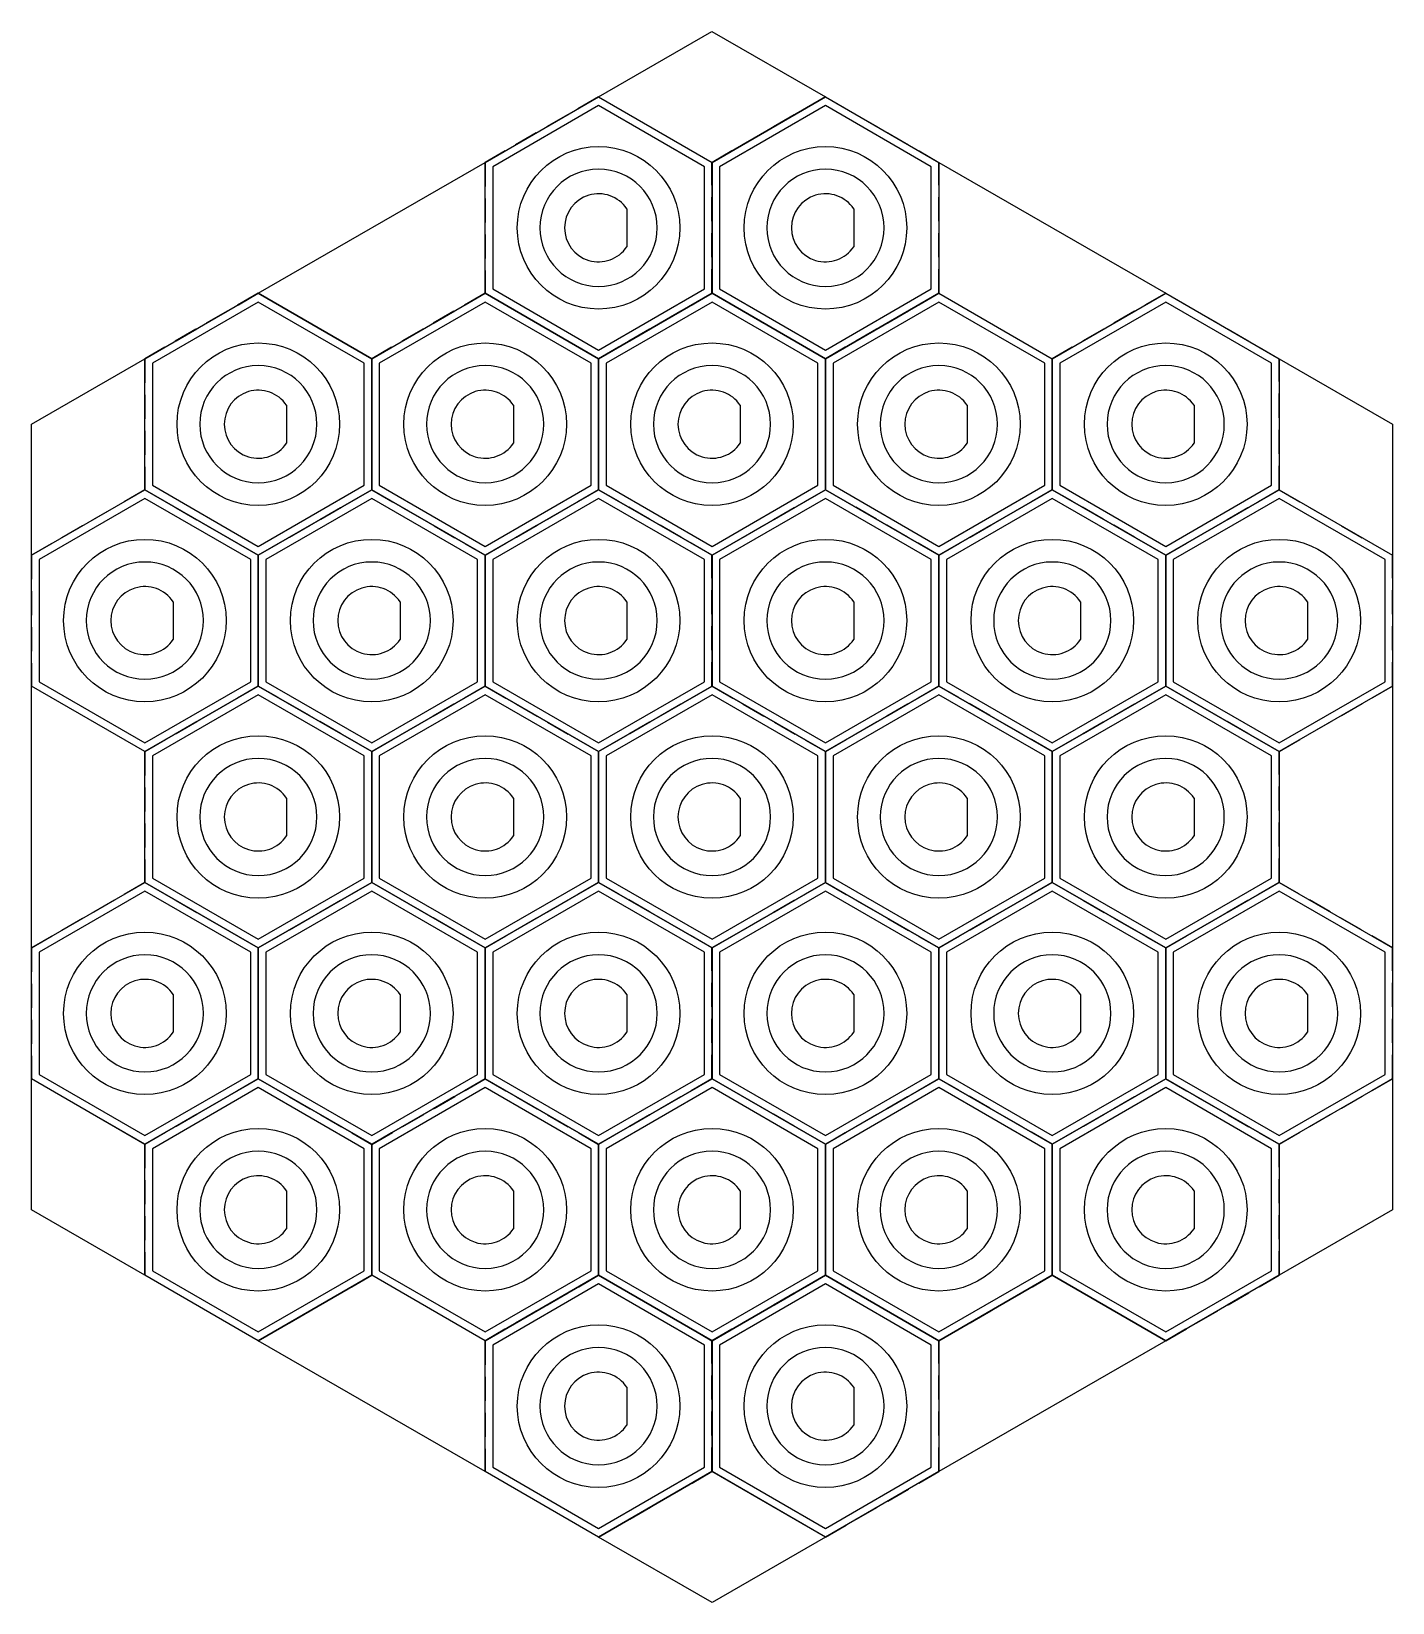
# Model space of a CAD drawing. Header units: millimetres. Extents: x -60 to 300, y -416 to 0.
import ezdxf

# ---------------------------------------------------------------- set-up
doc = ezdxf.new("R2010")
doc.units = ezdxf.units.MM
doc.linetypes.add('HIDDEN', pattern=[9.525, 6.35, -3.175])
doc.layers.get('0').update_dxf_attribs({"color": 253, "lineweight": 70, "true_color": 0x8faf8f})
doc.layers.add('Hidden', color=98, linetype='Continuous', lineweight=70, true_color=0x054805)

msp = doc.modelspace()

# ---------------------------------------------------------------- linework, layer by layer
at = {"color": 98, "lineweight": -3, "true_color": 0x054805}
for p, q in [((90, -17.32), (119.99, 0)), ((119.99, 0), (149.99, -17.32)), ((60, -34.64), (90, -17.32)), ((60, -34.64), (90, -17.32)), ((60, -34.64), (90, -17.32)), ((90, -19.63), (62, -35.8)), ((90, -17.32), (90, -17.32)), ((90, -17.32), (90, -17.32)), ((90, -17.32), (120, -34.64)), ((90, -17.32), (90, -17.32)), ((90, -17.32), (120, -34.64)), ((118, -35.8), (90, -19.63)), ((149.99, -17.32), (120, -34.64)), ((120, -34.64), (150, -17.32)), ((150, -19.63), (122, -35.8)), ((149.99, -17.32), (150, -17.32)), ((150, -17.32), (180, -34.64)), ((178, -35.8), (150, -19.63)), ((0, -69.28), (60, -34.64)), ((60, -34.64), (60, -34.64)), ((60, -34.64), (60, -34.64)), ((60, -69.28), (60, -34.64)), ((62, -35.8), (62, -68.13)), ((118, -68.13), (118, -35.8)), ((120, -34.64), (120, -34.64)), ((120, -34.64), (120, -69.28)), ((120, -69.28), (120, -34.64)), ((122, -35.8), (122, -68.13)), ((178, -68.13), (178, -35.8)), ((179.99, -34.64), (180, -34.64)), ((179.99, -34.64), (179.99, -34.64)), ((180, -34.64), (180, -34.64)), ((180, -34.64), (180, -34.64)), ((180, -34.64), (180, -69.28)), ((180, -34.64), (239.99, -69.28)), ((180, -34.64), (180, -69.28)), ((97.48, -46.96), (97.48, -56.96)), ((157.48, -46.96), (157.48, -56.96)), ((-30, -86.6), (0, -69.28)), ((0, -69.28), (0, -69.28)), ((30, -86.6), (0, -69.28)), ((0, -69.28), (0, -69.28)), ((0, -69.28), (0, -69.28)), ((0, -69.28), (30, -86.6)), ((30, -86.6), (60, -69.28)), ((60, -69.28), (90, -86.6)), ((90, -86.6), (60, -69.28)), ((62, -68.13), (90, -84.29)), ((90, -84.29), (118, -68.13)), ((90, -86.6), (120, -69.28)), ((120, -69.28), (90, -86.6)), ((120, -69.28), (150, -86.6)), ((150, -86.6), (120, -69.28)), ((122, -68.13), (150, -84.29)), ((150, -84.29), (178, -68.13)), ((180, -69.28), (150, -86.6)), ((150, -86.6), (180, -69.28)), ((180, -69.28), (180, -69.28)), ((180, -69.28), (180, -69.28)), ((180, -69.28), (209.99, -86.6)), ((180, -69.28), (210, -86.6)), ((209.99, -86.6), (239.99, -69.28)), ((210, -86.6), (240, -69.28)), ((239.99, -69.28), (239.99, -69.28)), ((239.99, -69.28), (240, -69.28)), ((239.99, -69.28), (269.99, -86.6)), ((240, -69.28), (270, -86.6)), ((0, -71.59), (-28, -87.76)), ((28, -87.76), (0, -71.59)), ((60, -71.59), (32, -87.76)), ((88, -87.76), (60, -71.59)), ((120, -71.59), (92, -87.76)), ((148, -87.76), (120, -71.59)), ((180, -71.59), (152, -87.76)), ((208, -87.76), (180, -71.59)), ((240, -71.59), (212, -87.76)), ((268, -87.76), (240, -71.59)), ((-60, -103.92), (-30, -86.6)), ((-30, -121.24), (-30, -86.6)), ((30, -121.24), (30, -86.6)), ((30, -86.6), (30, -121.24)), ((90, -86.6), (90, -121.24)), ((90, -121.24), (90, -86.6)), ((150, -86.6), (150, -121.24)), ((150, -121.24), (150, -86.6)), ((209.99, -86.6), (209.99, -86.6)), ((210, -86.6), (210, -121.24)), ((210, -121.24), (210, -86.6)), ((269.99, -86.6), (269.99, -86.6)), ((269.99, -86.6), (269.99, -86.6)), ((269.99, -86.6), (269.99, -86.6)), ((270, -86.6), (299.99, -103.92)), ((270, -86.6), (270, -121.24)), ((-28, -87.76), (-28, -120.09)), ((28, -120.09), (28, -87.76)), ((32, -87.76), (32, -120.09)), ((88, -120.09), (88, -87.76)), ((92, -87.76), (92, -120.09)), ((148, -120.09), (148, -87.76)), ((152, -87.76), (152, -120.09)), ((208, -120.09), (208, -87.76)), ((212, -87.76), (212, -120.09)), ((268, -120.09), (268, -87.76)), ((7.48, -98.92), (7.48, -108.92)), ((67.48, -98.92), (67.48, -108.92)), ((127.48, -98.92), (127.48, -108.92)), ((187.48, -98.92), (187.48, -108.92)), ((247.48, -98.92), (247.48, -108.92)), ((299.99, -103.92), (299.99, -138.56)), ((-60, -138.56), (-60, -103.92)), ((-28, -120.09), (0, -136.25)), ((0, -136.25), (28, -120.09)), ((32, -120.09), (60, -136.25)), ((60, -136.25), (88, -120.09)), ((92, -120.09), (120, -136.25)), ((120, -136.25), (148, -120.09)), ((152, -120.09), (180, -136.25)), ((180, -136.25), (208, -120.09)), ((212, -120.09), (240, -136.25)), ((240, -136.25), (268, -120.09)), ((-60, -138.56), (-30, -121.24)), ((-30, -123.55), (-58, -139.72)), ((-30, -121.24), (0, -138.56)), ((0, -138.56), (-30, -121.24)), ((-2, -139.72), (-30, -123.55)), ((0, -138.56), (30, -121.24)), ((30, -121.24), (0, -138.56)), ((30, -123.55), (2, -139.72)), ((30, -121.24), (60, -138.56)), ((60, -138.56), (30, -121.24)), ((58, -139.72), (30, -123.55)), ((60, -138.56), (90, -121.24)), ((90, -121.24), (60, -138.56)), ((90, -123.55), (62, -139.72)), ((90, -121.24), (120, -138.56)), ((120, -138.56), (90, -121.24)), ((118, -139.72), (90, -123.55)), ((120, -138.56), (150, -121.24)), ((150, -121.24), (120, -138.56)), ((150, -123.55), (122, -139.72)), ((150, -121.24), (180, -138.56)), ((180, -138.56), (150, -121.24)), ((178, -139.72), (150, -123.55)), ((180, -138.56), (210, -121.24)), ((210, -121.24), (180, -138.56)), ((210, -123.55), (182, -139.72)), ((210, -121.24), (240, -138.56)), ((240, -138.56), (210, -121.24)), ((238, -139.72), (210, -123.55)), ((270, -121.24), (240, -138.56)), ((240, -138.56), (270, -121.24)), ((270, -123.55), (242, -139.72)), ((270, -121.24), (300, -138.56)), ((298, -139.72), (270, -123.55)), ((-60, -173.2), (-60, -138.56)), ((-58, -139.72), (-58, -172.05)), ((-2, -172.05), (-2, -139.72)), ((0, -138.56), (0, -173.2)), ((0, -173.2), (0, -138.56)), ((2, -139.72), (2, -172.05)), ((58, -172.05), (58, -139.72)), ((60, -173.2), (60, -138.56)), ((60, -138.56), (60, -173.2)), ((62, -139.72), (62, -172.05)), ((118, -172.05), (118, -139.72)), ((120, -138.56), (120, -173.2)), ((120, -173.2), (120, -138.56)), ((122, -139.72), (122, -172.05)), ((178, -172.05), (178, -139.72)), ((180, -138.56), (180, -173.2)), ((180, -173.2), (180, -138.56)), ((182, -139.72), (182, -172.05)), ((238, -172.05), (238, -139.72)), ((240, -138.56), (240, -173.2)), ((240, -173.2), (240, -138.56)), ((242, -139.72), (242, -172.05)), ((298, -172.05), (298, -139.72)), ((300, -138.56), (300, -173.2)), ((-22.52, -150.88), (-22.52, -160.88)), ((37.48, -150.88), (37.48, -160.88)), ((97.48, -150.88), (97.48, -160.88)), ((157.48, -150.88), (157.48, -160.88)), ((217.48, -150.88), (217.48, -160.88)), ((277.48, -150.88), (277.48, -160.88)), ((-60, -173.21), (-60, -173.2)), ((-30, -190.52), (-60, -173.2)), ((-60, -173.21), (-60, -173.21)), ((-30, -190.52), (-60, -173.21)), ((-60, -242.48), (-60, -173.21)), ((-58, -172.05), (-30, -188.21)), ((-30, -188.21), (-2, -172.05)), ((0, -173.2), (-30, -190.52)), ((-30, -190.52), (0, -173.2)), ((30, -190.52), (0, -173.2)), ((0, -173.2), (30, -190.52)), ((2, -172.05), (30, -188.21)), ((30, -188.21), (58, -172.05)), ((60, -173.2), (30, -190.52)), ((30, -190.52), (60, -173.2)), ((90, -190.52), (60, -173.2)), ((60, -173.2), (90, -190.52)), ((62, -172.05), (90, -188.21)), ((90, -188.21), (118, -172.05)), ((120, -173.2), (90, -190.52)), ((90, -190.52), (120, -173.2)), ((150, -190.52), (120, -173.2)), ((120, -173.2), (150, -190.52)), ((122, -172.05), (150, -188.21)), ((150, -188.21), (178, -172.05)), ((180, -173.2), (150, -190.52)), ((150, -190.52), (180, -173.2)), ((180, -173.2), (210, -190.52)), ((210, -190.52), (180, -173.2)), ((182, -172.05), (210, -188.21)), ((210, -188.21), (238, -172.05)), ((240, -173.2), (210, -190.52)), ((210, -190.52), (240, -173.2)), ((240, -173.2), (270, -190.52)), ((270, -190.52), (240, -173.2)), ((242, -172.05), (270, -188.21)), ((270, -188.21), (298, -172.05)), ((300, -173.2), (270, -190.52)), ((299.99, -173.21), (299.99, -242.48)), ((0, -175.51), (-28, -191.68)), ((28, -191.68), (0, -175.51)), ((60, -175.51), (32, -191.68)), ((88, -191.68), (60, -175.51)), ((120, -175.51), (92, -191.68)), ((148, -191.68), (120, -175.51)), ((180, -175.51), (152, -191.68)), ((208, -191.68), (180, -175.51)), ((240, -175.51), (212, -191.68)), ((268, -191.68), (240, -175.51)), ((-30, -225.16), (-30, -190.52)), ((30, -190.52), (30, -225.16)), ((30, -225.16), (30, -190.52)), ((90, -225.16), (90, -190.52)), ((90, -190.52), (90, -225.16)), ((150, -190.52), (150, -225.16)), ((150, -225.16), (150, -190.52)), ((210, -190.52), (210, -225.16)), ((210, -225.16), (210, -190.52)), ((270, -190.52), (270, -225.16)), ((-28, -191.68), (-28, -224.01)), ((28, -224.01), (28, -191.68)), ((32, -191.68), (32, -224.01)), ((88, -224.01), (88, -191.68)), ((92, -191.68), (92, -224.01)), ((148, -224.01), (148, -191.68)), ((152, -191.68), (152, -224.01)), ((208, -224.01), (208, -191.68)), ((212, -191.68), (212, -224.01)), ((268, -224.01), (268, -191.68)), ((7.48, -202.84), (7.48, -212.84)), ((67.48, -202.84), (67.48, -212.84)), ((127.48, -202.84), (127.48, -212.84)), ((187.48, -202.84), (187.48, -212.84)), ((247.48, -202.84), (247.48, -212.84)), ((-28, -224.01), (0, -240.17)), ((0, -240.17), (28, -224.01)), ((32, -224.01), (60, -240.17)), ((60, -240.17), (88, -224.01)), ((92, -224.01), (120, -240.17)), ((120, -240.17), (148, -224.01)), ((152, -224.01), (180, -240.17)), ((180, -240.17), (208, -224.01)), ((212, -224.01), (240, -240.17)), ((240, -240.17), (268, -224.01)), ((-60, -242.48), (-30, -225.16)), ((-30, -227.47), (-58, -243.64)), ((0, -242.48), (-30, -225.16)), ((-30, -225.16), (0, -242.48)), ((-2, -243.64), (-30, -227.47)), ((30, -225.16), (0, -242.48)), ((0, -242.48), (30, -225.16)), ((30, -227.47), (2, -243.64)), ((60, -242.48), (30, -225.16)), ((30, -225.16), (60, -242.48)), ((58, -243.64), (30, -227.47)), ((90, -225.16), (60, -242.48)), ((60, -242.48), (90, -225.16)), ((90, -227.47), (62, -243.64)), ((120, -242.48), (90, -225.16)), ((90, -225.16), (120, -242.48)), ((118, -243.64), (90, -227.47)), ((150, -225.16), (120, -242.48)), ((120, -242.48), (150, -225.16)), ((150, -227.47), (122, -243.64)), ((180, -242.48), (150, -225.16)), ((150, -225.16), (180, -242.48)), ((178, -243.64), (150, -227.47)), ((210, -225.16), (180, -242.48)), ((180, -242.48), (210, -225.16)), ((210, -227.47), (182, -243.64)), ((240, -242.48), (210, -225.16)), ((210, -225.16), (240, -242.48)), ((238, -243.64), (210, -227.47)), ((270, -225.16), (240, -242.48)), ((240, -242.48), (270, -225.16)), ((270, -227.47), (242, -243.64)), ((270, -225.16), (300, -242.48)), ((298, -243.64), (270, -227.47)), ((-60, -277.12), (-60, -242.48)), ((-58, -243.64), (-58, -275.97)), ((-2, -275.97), (-2, -243.64)), ((0, -242.48), (0, -277.12)), ((0, -277.12), (0, -242.48)), ((2, -243.64), (2, -275.97)), ((58, -275.97), (58, -243.64)), ((60, -277.12), (60, -242.48)), ((60, -242.48), (60, -277.12)), ((62, -243.64), (62, -275.97)), ((118, -275.97), (118, -243.64)), ((120, -242.48), (120, -277.12)), ((120, -277.12), (120, -242.48)), ((122, -243.64), (122, -275.97)), ((178, -275.97), (178, -243.64)), ((180, -242.48), (180, -277.12)), ((180, -277.12), (180, -242.48)), ((182, -243.64), (182, -275.97)), ((238, -275.97), (238, -243.64)), ((240, -242.48), (240, -277.12)), ((240, -277.12), (240, -242.48)), ((242, -243.64), (242, -275.97)), ((298, -275.97), (298, -243.64)), ((300, -242.48), (300, -277.12)), ((-22.52, -254.8), (-22.52, -264.8)), ((37.48, -254.8), (37.48, -264.8)), ((97.48, -254.8), (97.48, -264.8)), ((157.48, -254.8), (157.48, -264.8)), ((217.48, -254.8), (217.48, -264.8)), ((277.48, -254.8), (277.48, -264.8)), ((-60, -277.13), (-60, -277.12)), ((-60, -277.13), (-60, -277.12)), ((-30, -294.44), (-60, -277.12)), ((-30, -294.45), (-60, -277.13)), ((-60, -311.77), (-60, -277.13)), ((-58, -275.97), (-30, -292.13)), ((-30, -292.13), (-2, -275.97)), ((0, -277.12), (-30, -294.44)), ((-30, -294.44), (0, -277.12)), ((30, -294.44), (0, -277.12)), ((0, -277.12), (30, -294.44)), ((2, -275.97), (30, -292.13)), ((30, -292.13), (58, -275.97)), ((60, -277.12), (30, -294.44)), ((30, -294.44), (60, -277.12)), ((90, -294.44), (60, -277.12)), ((60, -277.12), (90, -294.44)), ((62, -275.97), (90, -292.13)), ((90, -292.13), (118, -275.97)), ((120, -277.12), (90, -294.44)), ((90, -294.44), (120, -277.12)), ((150, -294.44), (120, -277.12)), ((120, -277.12), (150, -294.44)), ((122, -275.97), (150, -292.13)), ((150, -292.13), (178, -275.97)), ((180, -277.12), (150, -294.44)), ((150, -294.44), (180, -277.12)), ((180, -277.12), (210, -294.44)), ((210, -294.44), (180, -277.12)), ((182, -275.97), (210, -292.13)), ((210, -292.13), (238, -275.97)), ((240, -277.12), (210, -294.44)), ((210, -294.44), (240, -277.12)), ((240, -277.12), (270, -294.44)), ((270, -294.44), (240, -277.12)), ((242, -275.97), (270, -292.13)), ((270, -292.13), (298, -275.97)), ((300, -277.12), (270, -294.44)), ((299.99, -277.12), (299.99, -311.76)), ((0, -279.43), (-28, -295.6)), ((28, -295.6), (0, -279.43)), ((60, -279.43), (32, -295.6)), ((88, -295.6), (60, -279.43)), ((120, -279.43), (92, -295.6)), ((148, -295.6), (120, -279.43)), ((180, -279.43), (152, -295.6)), ((208, -295.6), (180, -279.43)), ((240, -279.43), (212, -295.6)), ((268, -295.6), (240, -279.43)), ((-30, -329.08), (-30, -294.44)), ((30, -294.44), (30, -329.08)), ((30, -329.08), (30, -294.44)), ((90, -329.08), (90, -294.44)), ((90, -294.44), (90, -329.08)), ((150, -294.44), (150, -329.08)), ((150, -329.08), (150, -294.44)), ((210, -294.44), (210, -329.08)), ((210, -329.08), (210, -294.44)), ((270, -294.44), (270, -329.08)), ((-28, -295.6), (-28, -327.93)), ((28, -327.93), (28, -295.6)), ((32, -295.6), (32, -327.93)), ((88, -327.93), (88, -295.6)), ((92, -295.6), (92, -327.93)), ((148, -327.93), (148, -295.6)), ((152, -295.6), (152, -327.93)), ((208, -327.93), (208, -295.6)), ((212, -295.6), (212, -327.93)), ((268, -327.93), (268, -295.6)), ((7.48, -306.76), (7.48, -316.76)), ((67.48, -306.76), (67.48, -316.76)), ((127.48, -306.76), (127.48, -316.76)), ((187.48, -306.76), (187.48, -316.76)), ((247.48, -306.76), (247.48, -316.76)), ((299.99, -311.76), (270, -329.08)), ((-30, -329.09), (-60, -311.77)), ((-28, -327.93), (0, -344.09)), ((0, -344.09), (28, -327.93)), ((32, -327.93), (60, -344.09)), ((60, -344.09), (88, -327.93)), ((92, -327.93), (120, -344.09)), ((120, -344.09), (148, -327.93)), ((152, -327.93), (180, -344.09)), ((180, -344.09), (208, -327.93)), ((212, -327.93), (240, -344.09)), ((240, -344.09), (268, -327.93)), ((-30, -329.09), (-30, -329.08)), ((0, -346.4), (-30, -329.08)), ((0, -346.41), (-30, -329.09)), ((-30, -329.09), (-30, -329.09)), ((-0.01, -346.41), (-30, -329.09)), ((30, -329.08), (0, -346.4)), ((0, -346.41), (29.99, -329.09)), ((30, -329.09), (0, -346.41)), ((29.99, -329.09), (29.99, -329.08)), ((30, -329.09), (29.99, -329.09)), ((30, -329.08), (30, -329.09)), ((60, -346.4), (30, -329.08)), ((59.99, -346.41), (30, -329.09)), ((90, -329.08), (60, -346.4)), ((60, -346.4), (90, -329.08)), ((90, -331.39), (62, -347.56)), ((120, -346.4), (90, -329.08)), ((90, -329.08), (120, -346.4)), ((118, -347.56), (90, -331.39)), ((150, -329.08), (120, -346.4)), ((120, -346.4), (150, -329.08)), ((150, -331.39), (122, -347.56)), ((180, -346.4), (150, -329.08)), ((150, -329.08), (180, -346.4)), ((178, -347.56), (150, -331.39)), ((210, -329.08), (180, -346.4)), ((180, -346.4), (209.99, -329.09)), ((209.99, -329.09), (239.99, -346.41)), ((240, -346.4), (210, -329.08)), ((269.99, -329.09), (239.99, -346.41)), ((270, -329.08), (240, -346.4)), ((-0.01, -346.41), (0, -346.41)), ((0, -346.41), (-0.01, -346.41)), ((0, -346.41), (0, -346.41)), ((0, -346.41), (0, -346.41)), ((59.99, -381.04), (0, -346.41)), ((59.99, -381.04), (59.99, -346.41)), ((60, -346.41), (59.99, -346.41)), ((60, -381.04), (60, -346.4)), ((62, -347.56), (62, -379.89)), ((118, -379.89), (118, -347.56)), ((120, -346.4), (120, -381.04)), ((120, -381.04), (120, -346.4)), ((122, -347.56), (122, -379.89)), ((178, -379.89), (178, -347.56)), ((239.99, -346.41), (179.99, -381.05)), ((180, -346.4), (180, -381.04)), ((240, -346.4), (239.99, -346.41)), ((97.48, -358.72), (97.48, -368.72)), ((157.48, -358.72), (157.48, -368.72)), ((90, -398.37), (59.99, -381.04)), ((59.99, -381.05), (59.99, -381.04)), ((89.99, -398.37), (59.99, -381.05)), ((90, -398.36), (60, -381.04)), ((62, -379.89), (90, -396.05)), ((90, -396.05), (118, -379.89)), ((120, -381.04), (90, -398.36)), ((90, -398.37), (119.99, -381.05)), ((119.99, -381.05), (90, -398.37)), ((119.99, -381.04), (119.99, -381.05)), ((119.99, -381.05), (119.99, -381.05)), ((119.99, -381.05), (119.99, -381.05)), ((149.99, -398.37), (119.99, -381.05)), ((150, -398.36), (120, -381.04)), ((122, -379.89), (150, -396.05)), ((179.99, -381.05), (149.99, -398.37)), ((179.99, -381.05), (149.99, -398.37)), ((150, -396.05), (178, -379.89)), ((180, -381.04), (150, -398.36)), ((179.99, -381.05), (179.99, -381.05)), ((89.99, -398.37), (90, -398.37)), ((90, -398.37), (90, -398.37)), ((120, -415.69), (90, -398.37)), ((149.99, -398.37), (120, -415.69))]:
    msp.add_line(p, q, dxfattribs=at)
for centre in [(90, -51.96), (150, -51.96), (0, -103.92), (60, -103.92), (120, -103.92), (180, -103.92), (240, -103.92), (-30, -155.88), (30, -155.88), (90, -155.88), (150, -155.88), (210, -155.88), (270, -155.88), (0, -207.84), (60, -207.84), (120, -207.84), (180, -207.84), (240, -207.84), (-30, -259.8), (30, -259.8), (90, -259.8), (150, -259.8), (210, -259.8), (270, -259.8), (0, -311.76), (60, -311.76), (120, -311.76), (180, -311.76), (240, -311.76), (90, -363.72), (150, -363.72)]:
    msp.add_circle(centre, 21.5, dxfattribs=at)
at = {"color": 98, "lineweight": -3, "true_color": 0x054805, "extrusion": (0, 0, -1)}
for centre in [(-90, -51.96), (-150, -51.96), (0, -103.92), (-60, -103.92), (-120, -103.92), (-180, -103.92), (-240, -103.92), (30, -155.88), (-30, -155.88), (-90, -155.88), (-150, -155.88), (-210, -155.88), (-270, -155.88), (0, -207.84), (-60, -207.84), (-120, -207.84), (-180, -207.84), (-240, -207.84), (30, -259.8), (-30, -259.8), (-90, -259.8), (-150, -259.8), (-210, -259.8), (-270, -259.8), (0, -311.76), (-60, -311.76), (-120, -311.76), (-180, -311.76), (-240, -311.76), (-90, -363.72), (-150, -363.72)]:
    msp.add_circle(centre, 15.5, dxfattribs=at)
at = {"color": 98, "lineweight": -3, "true_color": 0x054805}
for centre in [(90, -51.96), (150, -51.96), (0, -103.92), (60, -103.92), (120, -103.92), (180, -103.92), (240, -103.92), (-30, -155.88), (30, -155.88), (90, -155.88), (150, -155.88), (210, -155.88), (270, -155.88), (0, -207.84), (60, -207.84), (120, -207.84), (180, -207.84), (240, -207.84), (-30, -259.8), (30, -259.8), (90, -259.8), (150, -259.8), (210, -259.8), (270, -259.8), (0, -311.76), (60, -311.76), (120, -311.76), (180, -311.76), (240, -311.76), (90, -363.72), (150, -363.72)]:
    msp.add_arc(centre, 9, 33.749, 326.251, dxfattribs=at)
at = {"layer": 'Hidden', "linetype": 'HIDDEN', "lineweight": -3}
for p, q in [((90, -17.32), (60, -34.64)), ((90, -17.32), (60, -34.64)), ((150, -17.32), (120, -34.64)), ((150, -17.32), (179.99, -34.64)), ((60, -69.28), (60, -34.64)), ((60, -34.64), (60, -34.64)), ((60, -34.64), (60, -69.28)), ((60, -34.64), (60, -34.64)), ((119.99, -69.28), (119.99, -34.64)), ((120, -34.64), (120, -69.28)), ((120, -34.64), (120, -69.28)), ((120, -34.64), (120, -34.64)), ((179.99, -69.28), (179.99, -34.64)), ((179.99, -34.64), (180, -34.64)), ((179.99, -69.28), (179.99, -34.64)), ((-30, -86.6), (0, -69.28)), ((0, -69.28), (-30, -86.6)), ((0, -69.28), (-30, -86.6)), ((30, -86.6), (60, -69.28)), ((60, -69.28), (30, -86.6)), ((60, -69.28), (30, -86.6)), ((60, -69.28), (60, -69.28)), ((90, -86.6), (60, -69.28)), ((89.99, -86.6), (119.99, -69.28)), ((120, -69.28), (90, -86.6)), ((120, -69.28), (90, -86.6)), ((119.99, -69.28), (120, -69.28)), ((120, -69.28), (149.99, -86.6)), ((149.99, -86.6), (179.99, -69.28)), ((149.99, -86.6), (179.99, -69.28)), ((180, -69.28), (150, -86.6)), ((180, -69.28), (150, -86.6)), ((179.99, -69.28), (180, -69.28)), ((179.99, -69.28), (180, -69.28)), ((240, -69.28), (210, -86.6)), ((240, -69.28), (269.99, -86.6)), ((-30, -86.6), (-30, -86.6)), ((-30, -86.6), (-30, -86.6)), ((-30, -86.6), (-30, -121.24)), ((-30, -86.6), (-30, -121.24)), ((-30, -86.6), (-30, -86.6)), ((29.99, -121.24), (29.99, -86.6)), ((30, -86.6), (30, -86.6)), ((30, -86.6), (30, -121.24)), ((30, -121.24), (30, -86.6)), ((30, -86.6), (30, -121.24)), ((30, -86.6), (30, -86.6)), ((89.99, -121.24), (89.99, -86.6)), ((90, -121.24), (90, -86.6)), ((90, -86.6), (90, -121.24)), ((90, -86.6), (90, -86.6)), ((149.99, -121.24), (149.99, -86.6)), ((149.99, -86.6), (150, -86.6)), ((149.99, -121.24), (149.99, -86.6)), ((150, -86.6), (150, -121.24)), ((150, -86.6), (150, -121.24)), ((150, -86.6), (150, -86.6)), ((209.99, -121.24), (209.99, -86.6)), ((209.99, -121.24), (209.99, -86.6)), ((210, -86.6), (210, -121.24)), ((210, -86.6), (210, -86.6)), ((269.99, -86.6), (269.99, -86.6)), ((269.99, -121.24), (269.99, -86.6)), ((269.99, -86.6), (269.99, -121.24)), ((269.99, -86.6), (270, -86.6)), ((269.99, -121.24), (269.99, -86.6)), ((-30, -121.24), (-60, -138.56)), ((-30, -121.24), (-60, -138.56)), ((-30, -121.24), (0, -138.56)), ((-0.01, -138.56), (29.99, -121.24)), ((0, -138.56), (30, -121.24)), ((30, -121.24), (0, -138.56)), ((30, -121.24), (0, -138.56)), ((29.99, -121.24), (30, -121.24)), ((30, -121.24), (60, -138.56)), ((30, -121.24), (30, -121.24)), ((59.99, -138.56), (89.99, -121.24)), ((90, -121.24), (60, -138.56)), ((60, -138.56), (90, -121.24)), ((89.99, -121.24), (90, -121.24)), ((119.99, -138.56), (90, -121.24)), ((90, -121.24), (90, -121.24)), ((119.99, -138.56), (149.99, -121.24)), ((119.99, -138.56), (149.99, -121.24)), ((150, -121.24), (120, -138.56)), ((150, -121.24), (120, -138.56)), ((150, -121.24), (149.99, -121.24)), ((149.99, -121.24), (150, -121.24)), ((179.99, -138.56), (150, -121.24)), ((209.99, -121.24), (179.99, -138.56)), ((179.99, -138.56), (209.99, -121.24)), ((210, -121.24), (180, -138.56)), ((239.99, -138.56), (209.99, -121.24)), ((209.99, -121.24), (210, -121.24)), ((269.99, -121.24), (239.99, -138.56)), ((239.99, -138.56), (269.99, -121.24)), ((239.99, -138.56), (269.99, -121.24)), ((270, -121.24), (240, -138.56)), ((269.99, -121.24), (269.99, -121.24)), ((269.99, -121.24), (299.99, -138.56)), ((269.99, -121.24), (270, -121.24)), ((-60, -138.56), (-60, -138.56)), ((-60, -173.2), (-60, -138.56)), ((-60, -173.21), (-60, -138.56)), ((-60, -138.56), (-60, -173.2)), ((-60, -138.56), (-60, -138.56)), ((-0.01, -173.2), (-0.01, -138.56)), ((0, -138.56), (0, -138.56)), ((0, -173.2), (0, -138.56)), ((0, -138.56), (0, -173.2)), ((0, -138.56), (0, -138.56)), ((59.99, -173.2), (59.99, -138.56)), ((60, -138.56), (60, -173.2)), ((60, -138.56), (60, -138.56)), ((60, -173.2), (60, -138.56)), ((119.99, -173.2), (119.99, -138.56)), ((120, -138.56), (119.99, -138.56)), ((120, -138.56), (120, -138.56)), ((120, -138.56), (120, -173.2)), ((120, -138.56), (120, -173.2)), ((120, -138.56), (120, -173.2)), ((120, -138.56), (120, -138.56)), ((179.99, -173.2), (179.99, -138.56)), ((179.99, -173.2), (179.99, -138.56)), ((180, -138.56), (180, -173.2)), ((180, -138.56), (180, -138.56)), ((239.99, -173.2), (239.99, -138.56)), ((239.99, -138.56), (239.99, -173.2)), ((239.99, -138.56), (239.99, -138.56)), ((239.99, -173.2), (239.99, -138.56)), ((240, -138.56), (240, -173.2)), ((240, -138.56), (240, -138.56)), ((299.99, -138.56), (299.99, -173.2)), ((299.99, -138.56), (299.99, -173.2)), ((299.99, -173.2), (299.99, -138.56)), ((-30.01, -190.52), (-0.01, -173.2)), ((-30, -190.52), (0, -173.2)), ((0, -173.2), (-30, -190.52)), ((0, -173.21), (-30, -190.53)), ((-0.01, -173.2), (0, -173.2)), ((0, -173.21), (0, -173.2)), ((30, -190.52), (0, -173.21)), ((29.99, -190.52), (59.99, -173.2)), ((60, -173.2), (30, -190.52)), ((60, -173.2), (30, -190.52)), ((59.99, -173.2), (60, -173.2)), ((60, -173.2), (60, -173.2)), ((60, -173.2), (89.99, -190.52)), ((89.99, -190.52), (119.99, -173.2)), ((120, -173.2), (90, -190.52)), ((120, -173.2), (90, -190.52)), ((120, -173.2), (90, -190.52)), ((119.99, -173.2), (120, -173.2)), ((120, -173.2), (120, -173.2)), ((120, -173.2), (149.99, -190.52)), ((179.99, -173.2), (149.99, -190.52)), ((149.99, -190.52), (179.99, -173.2)), ((180, -173.2), (150, -190.52)), ((209.99, -190.52), (179.99, -173.2)), ((179.99, -173.2), (180, -173.2)), ((209.99, -190.52), (239.99, -173.2)), ((239.99, -173.2), (209.99, -190.52)), ((209.99, -190.52), (239.99, -173.2)), ((240, -173.2), (210, -190.52)), ((239.99, -173.2), (239.99, -173.2)), ((269.99, -190.52), (239.99, -173.2)), ((239.99, -173.2), (240, -173.2)), ((269.99, -190.52), (299.99, -173.2)), ((269.99, -190.52), (299.99, -173.2)), ((299.99, -173.2), (299.99, -173.21)), ((299.99, -173.2), (300, -173.2)), ((-30, -190.52), (-30, -190.52)), ((-30, -190.53), (-30, -190.52)), ((-30, -225.17), (-30, -190.52)), ((-30, -190.52), (-30, -225.16)), ((-30, -190.52), (-30, -190.52)), ((-30, -190.53), (-30, -225.17)), ((29.99, -225.16), (29.99, -190.52)), ((30, -225.17), (30, -190.52)), ((30, -190.52), (30, -225.16)), ((30, -190.52), (30, -190.52)), ((89.99, -225.16), (89.99, -190.52)), ((89.99, -190.52), (90, -190.52)), ((89.99, -225.16), (89.99, -190.52)), ((90, -190.52), (90, -190.52)), ((90, -190.52), (90, -225.16)), ((90, -190.52), (90, -190.52)), ((149.99, -190.52), (149.99, -225.16)), ((149.99, -225.16), (149.99, -190.52)), ((150, -190.52), (150, -225.16)), ((150, -190.52), (150, -190.52)), ((209.99, -190.52), (209.99, -190.52)), ((209.99, -225.16), (209.99, -190.52)), ((209.99, -190.52), (209.99, -225.16)), ((209.99, -225.16), (209.99, -190.52)), ((210, -190.52), (210, -225.16)), ((210, -190.52), (210, -190.52)), ((269.99, -225.16), (269.99, -190.52)), ((269.99, -225.16), (269.99, -190.52)), ((-30, -225.16), (-60, -242.48)), ((-60, -242.49), (-30, -225.17)), ((-30, -225.17), (-60, -242.49)), ((-30, -225.17), (-30, -225.17)), ((-30, -225.17), (0, -242.49)), ((-0.01, -242.48), (29.99, -225.16)), ((30, -225.16), (0, -242.48)), ((30, -225.17), (0, -242.49)), ((29.99, -225.16), (30, -225.16)), ((59.99, -242.48), (30, -225.17)), ((59.99, -242.48), (89.99, -225.16)), ((59.99, -242.48), (89.99, -225.16)), ((90, -225.16), (60, -242.48)), ((119.99, -242.48), (89.99, -225.16)), ((89.99, -225.16), (90, -225.16)), ((149.99, -225.16), (119.99, -242.48)), ((119.99, -242.48), (149.99, -225.16)), ((150, -225.16), (120, -242.48)), ((149.99, -225.16), (179.99, -242.48)), ((149.99, -225.16), (150, -225.16)), ((179.99, -242.48), (209.99, -225.16)), ((209.99, -225.16), (179.99, -242.48)), ((179.99, -242.48), (209.99, -225.16)), ((210, -225.16), (180, -242.48)), ((209.99, -225.16), (209.99, -225.16)), ((209.99, -225.16), (239.99, -242.48)), ((209.99, -225.16), (210, -225.16)), ((269.99, -225.16), (239.99, -242.48)), ((239.99, -242.48), (269.99, -225.16)), ((270, -225.16), (240, -242.48)), ((299.99, -242.48), (269.99, -225.16)), ((269.99, -225.16), (270, -225.16)), ((-60, -242.49), (-60, -242.48)), ((-60, -242.48), (-60, -277.12)), ((-60, -242.48), (-60, -242.48)), ((-60, -242.49), (-60, -242.49)), ((-60, -277.12), (-60, -242.49)), ((-60, -277.12), (-60, -242.49)), ((-0.01, -277.12), (-0.01, -242.48)), ((0, -242.48), (0, -277.12)), ((0, -242.48), (0, -242.48)), ((0, -242.49), (0, -277.13)), ((59.99, -277.13), (59.99, -242.48)), ((60, -242.49), (59.99, -242.48)), ((59.99, -277.12), (59.99, -242.48)), ((60, -242.48), (60, -277.12)), ((60, -242.48), (60, -242.48)), ((60, -242.49), (60, -277.13)), ((119.99, -277.13), (119.99, -242.48)), ((119.99, -277.12), (119.99, -242.48)), ((120, -242.48), (120, -277.12)), ((120, -242.48), (120, -242.48)), ((179.99, -277.12), (179.99, -242.48)), ((179.99, -242.48), (179.99, -242.48)), ((179.99, -277.12), (179.99, -242.48)), ((180, -242.48), (180, -277.12)), ((180, -242.48), (180, -242.48)), ((239.99, -242.48), (239.99, -277.12)), ((239.99, -277.12), (239.99, -242.48)), ((240, -242.48), (240, -277.12)), ((240, -242.48), (240, -242.48)), ((299.99, -242.48), (299.99, -242.48)), ((299.99, -242.48), (299.99, -277.12)), ((299.99, -242.48), (299.99, -277.12)), ((299.99, -277.12), (299.99, -242.48)), ((-30.01, -294.44), (-0.01, -277.12)), ((0, -277.12), (-30, -294.44)), ((0, -277.13), (-30, -294.45)), ((-0.01, -277.12), (0, -277.12)), ((0, -277.13), (29.99, -294.45)), ((29.99, -294.44), (59.99, -277.12)), ((29.99, -294.45), (59.99, -277.13)), ((60, -277.12), (30, -294.44)), ((60, -277.13), (30, -294.45)), ((59.99, -277.12), (60, -277.12)), ((59.99, -277.13), (60, -277.13)), ((60, -277.13), (89.99, -294.45)), ((89.99, -294.44), (119.99, -277.12)), ((119.99, -277.13), (89.99, -294.45)), ((120, -277.12), (90, -294.44)), ((119.99, -277.12), (120, -277.12)), ((149.99, -294.44), (119.99, -277.13)), ((149.99, -294.44), (179.99, -277.12)), ((149.99, -294.44), (179.99, -277.12)), ((179.99, -277.13), (149.99, -294.45)), ((180, -277.12), (150, -294.44)), ((179.99, -277.13), (179.99, -277.12)), ((179.99, -277.12), (180, -277.12)), ((209.99, -294.44), (179.99, -277.13)), ((209.99, -294.44), (239.99, -277.12)), ((209.99, -294.44), (239.99, -277.12)), ((240, -277.12), (210, -294.44)), ((239.99, -277.12), (269.99, -294.44)), ((239.99, -277.12), (240, -277.12)), ((269.99, -294.44), (299.99, -277.12)), ((299.99, -277.12), (269.99, -294.44)), ((269.99, -294.44), (299.99, -277.12)), ((299.99, -277.12), (299.99, -277.12)), ((299.99, -277.12), (300, -277.12)), ((-30, -294.44), (-30, -329.08)), ((-30, -294.44), (-30, -294.44)), ((-30, -294.45), (-30, -294.45)), ((-30, -329.08), (-30, -294.45)), ((29.99, -329.08), (29.99, -294.44)), ((29.99, -294.45), (30, -294.45)), ((29.99, -329.08), (29.99, -294.45)), ((30, -294.44), (30, -329.08)), ((30, -294.44), (30, -294.44)), ((30, -294.45), (30, -329.08)), ((89.99, -329.08), (89.99, -294.44)), ((89.99, -294.45), (89.99, -329.09)), ((90, -294.44), (90, -329.08)), ((90, -294.44), (90, -294.44)), ((149.99, -294.45), (149.99, -294.44)), ((149.99, -329.09), (149.99, -294.44)), ((149.99, -329.08), (149.99, -294.44)), ((149.99, -294.45), (149.99, -329.09)), ((150, -294.44), (150, -329.08)), ((150, -294.44), (150, -294.44)), ((209.99, -329.09), (209.99, -294.44)), ((209.99, -329.08), (209.99, -294.44)), ((210, -294.44), (210, -329.08)), ((210, -294.44), (210, -294.44)), ((269.99, -329.08), (269.99, -294.44)), ((269.99, -294.44), (269.99, -294.44)), ((269.99, -294.44), (269.99, -329.08)), ((269.99, -329.08), (269.99, -294.44)), ((-0.01, -346.4), (29.99, -329.08)), ((29.99, -329.08), (30, -329.08)), ((59.99, -346.4), (89.99, -329.08)), ((90, -329.08), (60, -346.4)), ((89.99, -329.09), (60, -346.41)), ((89.99, -329.08), (90, -329.08)), ((89.99, -329.09), (119.99, -346.41)), ((119.99, -346.4), (149.99, -329.08)), ((119.99, -346.41), (149.99, -329.09)), ((149.99, -329.09), (119.99, -346.41)), ((150, -329.08), (120, -346.4)), ((149.99, -329.08), (150, -329.08)), ((149.99, -329.09), (149.99, -329.09)), ((149.99, -329.09), (179.99, -346.41)), ((179.99, -346.4), (209.99, -329.08)), ((209.99, -329.08), (210, -329.08)), ((239.99, -346.4), (269.99, -329.08)), ((269.99, -329.08), (240, -346.4)), ((269.99, -329.08), (269.99, -329.08)), ((270, -329.08), (269.99, -329.08)), ((269.99, -329.08), (270, -329.08)), ((60, -346.4), (60, -381.04)), ((60, -346.4), (60, -346.4)), ((119.99, -381.04), (119.99, -346.4)), ((119.99, -346.41), (119.99, -346.41)), ((119.99, -381.05), (119.99, -346.41)), ((119.99, -346.41), (119.99, -381.04)), ((120, -346.4), (120, -381.04)), ((120, -346.4), (120, -346.4)), ((179.99, -346.41), (180, -346.4)), ((179.99, -381.04), (179.99, -346.4)), ((179.99, -346.41), (179.99, -381.05)), ((89.99, -398.36), (119.99, -381.04)), ((119.99, -381.04), (120, -381.04)), ((149.99, -398.36), (179.99, -381.04)), ((179.99, -381.04), (180, -381.04))]:
    msp.add_line(p, q, dxfattribs=at)

doc.saveas('drawing.dxf')
